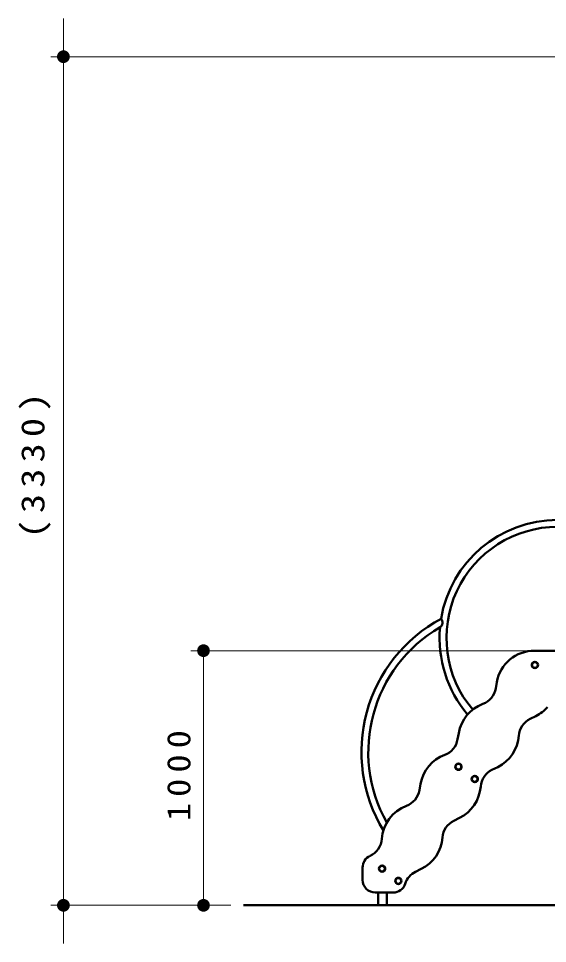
# Model space of a CAD drawing. Units: millimetres on the paper, scale 1:50. Extents: x -385 to 0, y -594 to 267.
# Drawn here: x -175.6 to -134, y -244.7 to -172.1 of the extents above; entities that cross this region are included whole.
import ezdxf

# ---------------------------------------------------------------- set-up
doc = ezdxf.new("R2010")
doc.units = ezdxf.units.MM
doc.layers.add('LY_1', color=140, linetype='Continuous', lineweight=50)
doc.styles.add('ＭＳ ゴシック', font='')
doc.styles.get('ＭＳ ゴシック').set_extended_font_data('MS Gothic')

# ---------------------------------------------------------------- blocks, each defined once
blk = doc.blocks.new('filled_dot')
at = {"color": 0, "linetype": 'Continuous', "lineweight": -2, "const_width": 1.25}
blk.add_lwpolyline([(-0.625, 0, 1), (0.625, 0, 1)], format="xyb", close=True, dxfattribs=at)

msp = doc.modelspace()

# ---------------------------------------------------------------- linework, layer by layer
at = {"layer": 'LY_1', "color": 7, "lineweight": 13}
for p, q in [((-172.051, -244.718), (-172.051, -172.061)), ((-132.165, -175.061), (-173.051, -175.061)), ((-132.465, -221.718), (-162.047, -221.718)), ((-161.047, -241.718), (-161.047, -221.718)), ((-158.907, -241.718), (-173.051, -241.718)), ((-158.907, -241.718), (-162.047, -241.718))]:
    msp.add_line(p, q, dxfattribs=at)
at = {"layer": 'LY_1'}
for p, q in [((-135.044, -221.718), (-132.356, -221.718)), ((-138.084, -224.68), (-137.997, -224.188)), ((-135.383, -227.079), (-134.934, -226.858)), ((-141.084, -228.68), (-140.997, -228.188)), ((-138.383, -231.079), (-137.934, -230.858)), ((-144.084, -232.68), (-143.997, -232.188)), ((-141.383, -235.079), (-140.934, -234.858)), ((-148.55, -239.718), (-148.55, -238.753)), ((-144.383, -239.079), (-143.934, -238.858)), ((-147.55, -240.718), (-146.15, -240.718)), ((-147.315, -241.718), (-147.315, -240.718)), ((-146.635, -241.718), (-146.635, -240.718))]:
    msp.add_line(p, q, dxfattribs=at)
at = {"layer": 'LY_1', "color": 7}
msp.add_line((-44.461, -241.718), (-157.907, -241.718), dxfattribs=at)
at = {"layer": 'LY_1'}
for centre in [(-135.015, -222.838), (-141.015, -230.838), (-139.735, -231.798), (-147.015, -238.838), (-145.735, -239.798)]:
    msp.add_circle(centre, 0.25, dxfattribs=at)
at = {"layer": 'LY_1', "color": 7, "lineweight": 13}
for centre in [(-135.015, -222.838), (-141.015, -230.838), (-139.735, -231.798), (-147.015, -238.838), (-145.735, -239.798)]:
    msp.add_circle(centre, 0.171, dxfattribs=at)
at = {"layer": 'LY_1'}
for centre, radius, start, end in [((-133.231, -220.718), 9.272, 90, 170.64974), ((-133.231, -220.718), 8.728, 90, 220.1937), ((-136.769, -229.675), 11.872, 118.20022, 211.29269), ((-142.719, -219.509), 0.452, 304.24238, 41.23672), ((-136.769, -229.675), 11.328, 120.18487, 209.3103), ((-133.231, -220.718), 9.272, 174.82936, 220.38267), ((-135.044, -224.718), 3, 90, 170), ((-139.659, -224.402), 1.6, 290.57944, 350), ((-138.042, -228.709), 3, 110.57944, 170), ((-136.262, -224.167), 3, 296.2602, 318.31733), ((-134.675, -228.514), 1.6, 116.2602, 175.68077), ((-142.659, -228.402), 1.6, 290.57944, 350), ((-139.262, -228.167), 3, 296.2602, 355.68077), ((-141.042, -232.709), 3, 110.57944, 170), ((-137.675, -232.514), 1.6, 116.2602, 175.68077), ((-142.262, -232.167), 3, 296.2602, 355.68077), ((-145.659, -232.402), 1.6, 290.57944, 350), ((-144.042, -236.709), 3, 110.57944, 176.01746), ((-140.675, -236.514), 1.6, 116.2602, 175.68077), ((-148.631, -236.389), 1.6, 294.58333, 356.01746), ((-145.262, -236.167), 3, 296.2602, 355.68077), ((-147.55, -238.753), 1, 114.58333, 180), ((-147.55, -239.718), 1, 180, 270), ((-143.675, -240.514), 1.6, 116.2602, 162.18188), ((-146.15, -239.718), 1, 270, 342.18188)]:
    msp.add_arc(centre, radius, start, end, dxfattribs=at)

# ---------------------------------------------------------------- block references
at = {"layer": 'LY_1', "color": 7, "lineweight": 13, "xscale": 0.4, "yscale": 0.4}
for p, rotation in [((-172.051, -175.061), 90), ((-161.047, -221.718), 270), ((-172.051, -241.718), 270), ((-161.047, -241.718), 90)]:
    msp.add_blockref('filled_dot', p, dxfattribs=dict(at, rotation=rotation))

# ---------------------------------------------------------------- texts
at = {"layer": 'LY_1', "color": 7, "char_height": 1.833, "attachment_point": 8, "rotation": 90, "style": 'ＭＳ ゴシック'}
for s, insert in [('\\T1.33;\\W1.2;(3330)', (-173.051, -206.928)), ('\\T1.33;\\W1.15;1000', (-162.047, -231.297))]:
    msp.add_mtext(s, dxfattribs=dict(at, insert=insert))

doc.saveas('drawing.dxf')
